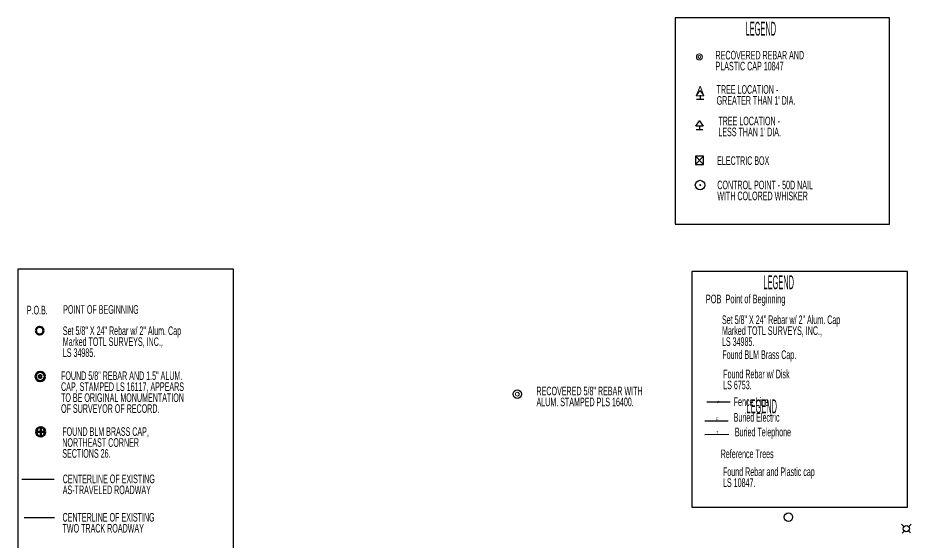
# Model space of a CAD drawing. Extents: x 2835785 to 2851632, y 1243954 to 1251877.
# Drawn here: x 2845660.8 to 2846012.6, y 1247041.6 to 1247248.1 of the extents above; entities that cross this region are included whole.
import ezdxf

# ---------------------------------------------------------------- set-up
doc = ezdxf.new("R2010")
doc.units = 0
doc.header["$MEASUREMENT"] = 0
for name, pattern in [('BuriedElec4', [274.617714, 112.856596, -48.904521, 112.856596]), ('BuriedTel5', [287.1217, 117.995221, -51.131258, 117.995221]), ('Dash Dot1', [179.077176, 44.769293, -40.292361, 8.953858, -40.29237, 44.769293]), ('Dash2', [127.91248, 42.637492, -42.637492, 42.637492, -3.17674e-06]), ('Fence Rail6', [275.978904, 110.39156, -55.195784, 110.39156])]:
    doc.linetypes.add(name, pattern=pattern)
doc.layers.add('Layout', color=5, linetype='Continuous', true_color=0x0000ff)

msp = doc.modelspace()

# ---------------------------------------------------------------- linework, layer by layer
at = {"layer": 'Layout', "color": 5, "linetype": 'ByBlock', "ltscale": 30, "true_color": 0x0000ff}
for p, q in [((2845929.48, 1247217.65), (2845929.48, 1247216.04)), ((2845929.48, 1247217.65), (2845929.48, 1247216.04)), ((2845928.13, 1247216.06), (2845930.93, 1247216.06)), ((2845928.13, 1247216.06), (2845930.93, 1247216.06)), ((2845927.92, 1247204.2), (2845930.64, 1247204.2)), ((2845927.92, 1247204.2), (2845930.64, 1247204.2)), ((2845929.24, 1247205.74), (2845929.23, 1247204.19)), ((2845929.24, 1247205.74), (2845929.23, 1247204.19)), ((2846008.88, 1247048.62), (2846009.77, 1247047.76)), ((2846012.62, 1247048.67), (2846011.71, 1247047.76)), ((2846009.11, 1247045.08), (2846009.9, 1247045.92)), ((2846012.39, 1247045.23), (2846011.6, 1247046.05))]:
    msp.add_line(p, q, dxfattribs=at)
at = {"layer": 'Layout', "color": 18, "linetype": 'ByBlock', "lineweight": 25, "ltscale": 30, "true_color": 0x000000}
for p, q in [((2845927.66, 1247193.59), (2845930.84, 1247190.41)), ((2845930.84, 1247193.59), (2845927.66, 1247190.41))]:
    msp.add_line(p, q, dxfattribs=at)
at = {"layer": 'Layout', "color": 5, "linetype": 'ByBlock', "lineweight": 25, "true_color": 0x0000ff}
msp.add_line((2845937.02, 1247097.08), (2845936.37, 1247096.43), dxfattribs=at)
at = {"layer": 'Layout', "color": 18, "linetype": 'ByBlock', "lineweight": 50, "ltscale": 30, "true_color": 0x000000}
for p, q in [((2845667.98, 1247085.06), (2845671.58, 1247085.05)), ((2845669.78, 1247086.79), (2845669.82, 1247083.24))]:
    msp.add_line(p, q, dxfattribs=at)
at = {"layer": 'Layout', "color": 5, "linetype": 'ByBlock', "lineweight": 25, "ltscale": 30, "true_color": 0x0000ff}
for points in [[(2845919.62, 1247166.89), (2846004.16, 1247166.89), (2846004.16, 1247248.14), (2845919.62, 1247248.14), (2845919.62, 1247166.89)], [(2845660.78, 1247002.31), (2845745.74, 1247002.31), (2845745.74, 1247149.08), (2845660.78, 1247149.08), (2845660.78, 1247002.31)], [(2845926.22, 1247055.37), (2846011.21, 1247055.37), (2846011.21, 1247148.23), (2845926.22, 1247148.23), (2845926.22, 1247055.37)]]:
    msp.add_lwpolyline(points, dxfattribs=at)
at = {"layer": 'Layout', "color": 18, "linetype": 'ByBlock', "lineweight": 0, "ltscale": 30, "true_color": 0x000000}
for points in [[(2845929.48, 1247221.21), (2845930.99, 1247217.41), (2845928.01, 1247217.41), (2845929.48, 1247221.21)], [(2845929.51, 1247219.52), (2845930.99, 1247217.41), (2845928.01, 1247217.41), (2845929.51, 1247219.52)], [(2845929.26, 1247207.56), (2845930.7, 1247205.52), (2845927.8, 1247205.52), (2845929.26, 1247207.56)]]:
    msp.add_lwpolyline(points, dxfattribs=at)
at = {"layer": 'Layout', "color": 18, "linetype": 'ByBlock', "lineweight": 25, "ltscale": 30, "true_color": 0x000000}
for points in [[(2845929.26, 1247207.56), (2845930.7, 1247205.52), (2845927.8, 1247205.52), (2845929.26, 1247207.56)], [(2845927.66, 1247193.59), (2845927.66, 1247190.41), (2845930.84, 1247190.41), (2845930.8, 1247193.59), (2845927.66, 1247193.59)]]:
    msp.add_lwpolyline(points, dxfattribs=at)
at = {"layer": 'Layout', "color": 5, "linetype": 'Fence Rail6', "lineweight": 25, "ltscale": 30, "true_color": 0x0000ff}
msp.add_lwpolyline([(2845941.3, 1247096.76), (2845932.1, 1247096.76)], dxfattribs=at)
at = {"layer": 'Layout', "color": 5, "linetype": 'BuriedElec4', "lineweight": 25, "ltscale": 30, "true_color": 0x0000ff}
msp.add_lwpolyline([(2845931.41, 1247089.37), (2845940.57, 1247089.37)], dxfattribs=at)
at = {"layer": 'Layout', "color": 5, "linetype": 'BuriedTel5', "lineweight": 25, "ltscale": 30, "true_color": 0x0000ff}
msp.add_lwpolyline([(2845931.31, 1247084.04), (2845940.88, 1247084.15)], dxfattribs=at)
at = {"layer": 'Layout', "color": 5, "linetype": 'Dash2', "lineweight": 25, "ltscale": 30, "true_color": 0x0000ff}
msp.add_lwpolyline([(2845662.28, 1247066.34), (2845675.07, 1247066.4)], dxfattribs=at)
at = {"layer": 'Layout', "color": 5, "linetype": 'Dash Dot1', "lineweight": 25, "ltscale": 30, "true_color": 0x0000ff}
msp.add_lwpolyline([(2845663.25, 1247051.27), (2845675.19, 1247051.32)], dxfattribs=at)
at = {"layer": 'Layout', "color": 18, "linetype": 'ByBlock', "lineweight": 0, "ltscale": 30, "true_color": 0x000000}
for centre, radius in [((2845929.25, 1247232.75), 1.2), ((2845929.25, 1247232.75), 0.6), ((2845929.54, 1247182.25), 0.199), ((2845857.5, 1247099.87), 0.743)]:
    msp.add_circle(centre, radius, dxfattribs=at)
at = {"layer": 'Layout', "color": 18, "linetype": 'ByBlock', "lineweight": 25, "ltscale": 30, "true_color": 0x000000}
for centre, radius in [((2845929.5, 1247182.25), 1.89), ((2845857.5, 1247099.87), 1.66)]:
    msp.add_circle(centre, radius, dxfattribs=at)
at = {"layer": 'Layout', "color": 18, "linetype": 'ByBlock', "lineweight": 50, "ltscale": 30, "true_color": 0x000000}
for centre, radius in [((2845669.58, 1247106.86), 1.8), ((2845669.58, 1247106.86), 0.6), ((2845669.77, 1247085.06), 1.8)]:
    msp.add_circle(centre, radius, dxfattribs=at)
at = {"layer": 'Layout', "color": 5, "linetype": 'ByBlock', "ltscale": 30, "true_color": 0x0000ff}
for centre, radius in [((2845964.29, 1247051.41), 1.67), ((2845964.29, 1247051.41), 1.67), ((2846010.71, 1247046.89), 1.21)]:
    msp.add_circle(centre, radius, dxfattribs=at)
at = {"layer": 'Layout', "color": 5, "linetype": 'ByBlock', "lineweight": 50, "ltscale": 30, "true_color": 0x0000ff}
for centre, start, end in [((2845669.4, 1247124.91), 90.1018, 180.1962), ((2845669.4, 1247124.9), 0, 90), ((2845669.4, 1247124.9), 179.9998, 269.9999), ((2845669.4, 1247124.9), 270.0001, 0.0001)]:
    msp.add_arc(centre, 1.5, start, end, dxfattribs=at)

# ---------------------------------------------------------------- texts
at = {"layer": 'Layout'}
for s, height, width, p in [('LEGEND', 5.452, 0.400365, (2845947.43, 1247241.13)), ('RECOVERED REBAR AND ', 3.395, 0.493735, (2845935.58, 1247231.75)), ('PLASTIC CAP 10847', 3.395, 0.493735, (2845935.58, 1247227.44)), ('TREE LOCATION - ', 3.395, 0.493735, (2845936, 1247218.23)), ("GREATER THAN 1' DIA.", 3.395, 0.493735, (2845936, 1247213.91)), ('TREE LOCATION - ', 3.395, 0.493735, (2845936.69, 1247205.83)), ("LESS THAN 1' DIA.", 3.395, 0.493735, (2845936.69, 1247201.52)), ('ELECTRIC BOX', 3.395, 0.493735, (2845936.21, 1247190.2)), ('CONTROL POINT - 50D NAIL ', 3.395, 0.493735, (2845936.27, 1247180.61)), ('WITH COLORED WHISKER', 3.395, 0.493735, (2845936.27, 1247176.3)), ('LEGEND', 5.452, 0.400365, (2845954.47, 1247141.23)), ('P.O.B.', 3.395, 0.493735, (2845664.31, 1247131.3)), ('POINT OF BEGINNING', 3.395, 0.493735, (2845678.63, 1247131.55)), ('Set 5/8" X 24" Rebar w/ 2" Alum. Cap', 3.395, 0.493735, (2845938.11, 1247127.52)), ('Set 5/8" X 24" Rebar w/ 2" Alum. Cap', 3.395, 0.493735, (2845678.48, 1247123.18)), ('Marked TOTL SURVEYS, INC.,', 3.395, 0.493735, (2845938.11, 1247123.21)), ('Marked TOTL SURVEYS, INC.,', 3.395, 0.493735, (2845678.48, 1247118.87)), ('LS 34985.', 3.395, 0.493735, (2845938.11, 1247118.9)), ('LS 34985.', 3.395, 0.493735, (2845678.48, 1247114.55)), ('Found BLM Brass Cap.', 3.395, 0.493735, (2845938.24, 1247113.76)), ('FOUND 5/8" REBAR AND 1.5" ALUM. ', 3.395, 0.493735, (2845677.79, 1247105.46)), ('Found Rebar w/ Disk', 3.395, 0.493735, (2845938.6, 1247106.13)), ('CAP, STAMPED LS 16117, APPEARS ', 3.395, 0.493735, (2845677.79, 1247101.15)), ('LS 6753.', 3.395, 0.493735, (2845938.6, 1247101.82)), ('RECOVERED 5/8" REBAR WITH ', 3.395, 0.493735, (2845865.06, 1247099.44)), ('TO BE ORIGINAL MONUMENTATION ', 3.395, 0.493735, (2845677.79, 1247096.83)), ('ALUM. STAMPED PLS 16400.', 3.395, 0.493735, (2845865.06, 1247095.13)), ('Fence Line', 3.395, 0.493735, (2845942.74, 1247095.21)), ('LEGEND', 5.452, 0.400365, (2845947.76, 1247092.36)), ('OF SURVEYOR OF RECORD.', 3.395, 0.493735, (2845677.79, 1247092.52)), ('Buried Electric', 3.395, 0.493735, (2845942.72, 1247089.04)), ('FOUND BLM BRASS CAP,', 3.395, 0.493735, (2845678.28, 1247083.45)), ('Buried Telephone', 3.395, 0.493735, (2845943.2, 1247083.28)), ('NORTHEAST CORNER', 3.395, 0.493735, (2845678.28, 1247079.14)), ('SECTIONS 26.', 3.395, 0.493735, (2845678.28, 1247074.83)), ('Reference Trees', 3.395, 0.493735, (2845937.61, 1247074.68)), ('Found Rebar and Plastic cap', 3.395, 0.493735, (2845938.51, 1247067.64)), ('CENTERLINE OF EXISTING ', 3.395, 0.493735, (2845678.46, 1247064.81)), ('LS 10847.', 3.395, 0.493735, (2845938.51, 1247063.33)), ('AS-TRAVELED ROADWAY', 3.395, 0.493735, (2845678.46, 1247060.49)), ('CENTERLINE OF EXISTING ', 3.395, 0.493735, (2845678.37, 1247049.68)), ('TWO TRACK ROADWAY', 3.395, 0.493735, (2845678.37, 1247045.37))]:
    msp.add_text(s, height=height, dxfattribs=dict(at, width=width)).set_placement(p)
at = {"layer": 'Layout', "color": 18, "true_color": 0x000000, "width": 0.535501}
msp.add_text('POB  Point of Beginning', height=3.395, dxfattribs=at).set_placement((2845931.75, 1247135.7))
at = {"layer": 'Layout', "color": 5, "true_color": 0x0000ff, "width": 0.535418}
for s, rotation, p in [('E', 359.9994, (2845935.8, 1247089.06)), ('T', 0.6254, (2845935.9, 1247083.76))]:
    msp.add_text(s, height=1.63, rotation=rotation, dxfattribs=at).set_placement(p)

doc.saveas('drawing.dxf')
